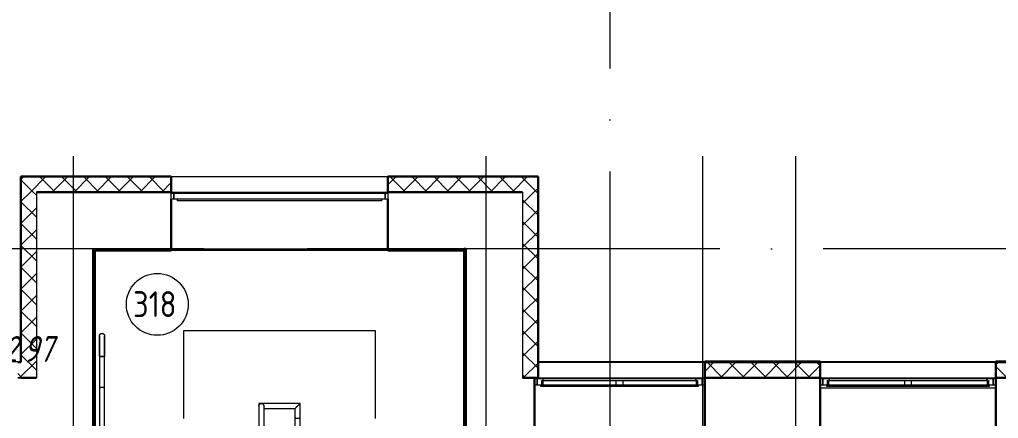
# Model space of a CAD drawing. Header units: millimetres. Extents: x -259793 to 1187961, y -549744 to 43070.
# Drawn here: x 287227 to 296712, y -2808 to 1060 of the extents above; entities that cross this region are included whole.
import ezdxf
from ezdxf.enums import TextEntityAlignment as Align

# ---------------------------------------------------------------- set-up
doc = ezdxf.new("R2010")
doc.units = ezdxf.units.MM
doc.linetypes.add('ADSK_Линия сетки', pattern=[25, 20, -2.5, 0, -2.5])
for name, color, linetype, lineweight in [('_ Окна', 7, 'Continuous', 9), ('RC-Извещатели_охранные', 5, 'Continuous', 30), ('Марки помещений', 252, 'Continuous', 20), ('Ограждение', 252, 'Continuous', 9), ('Окна', 252, 'Continuous', 9), ('Оси', 252, 'Continuous', 9), ('Стены внутренние', 7, 'Continuous', 18), ('Стены наружные', 7, 'Continuous', 18), ('Стены штриховка', 7, 'Continuous', 9), ('Стрелки вверх', 7, 'Continuous', 18)]:
    doc.layers.add(name, color=color, linetype=linetype, lineweight=lineweight)
doc.layers.add('RC-Позиционные_обозначения', color=7, linetype='Continuous')
doc.styles.add('GOST Common_2', font='', dxfattribs={"width": 0.9, "height": 250})
doc.styles.add('RubezhCAD', font='', dxfattribs={"oblique": 10})
doc.styles.get("Standard").update_dxf_attribs({"font": ''})
doc.styles.get('GOST Common_2').set_extended_font_data('GOST type B')
doc.styles.get('RubezhCAD').set_extended_font_data('GOST type A')
doc.styles.get('Standard').set_extended_font_data('GOST type B')

# ---------------------------------------------------------------- blocks, each defined once
blk = doc.blocks.new('RC-UGO-IOM-02')
at = {"layer": 'RC-Извещатели_охранные'}
blk.add_point((0, 0), dxfattribs=at)
blk.add_attdef('PSTN', text='', height=2.5, dxfattribs=at).set_placement((0.977, 2.603), align=Align.BOTTOM_LEFT)
blk.add_wipeout([(2.5, -2.5), (2.5, 2.5), (-2.5, 2.5), (-2.5, -2.5)]).dxf.layer = 'RC-Извещатели_охранные'
blk.add_wipeout([(-2.5, -2.5), (-2.5, 2.5), (2.5, 2.5), (2.5, -2.5)]).dxf.layer = 'RC-Извещатели_охранные'
h = blk.add_hatch(color=256, dxfattribs=at)
h.dxf.hatch_style = 1
h.paths.add_polyline_path([(2.5, 0.8), (2.5, 2.506), (-2.5, 2.499), (-2.5, 0.8)])
h = blk.add_hatch(color=256, dxfattribs=at)
h.dxf.hatch_style = 1
h.paths.add_polyline_path([(2.5, -2.5), (2.5, -0.794), (-2.5, -0.801), (-2.5, -2.5)])
blk.add_lwpolyline([(-2.5, -2.5), (2.5, -2.5), (2.5, 2.5), (-2.5, 2.5)], close=True, dxfattribs=at)
blk = doc.blocks.new('3 этаж')
at = {"layer": '_ Окна', "color": 251, "true_color": 0x636466}
for p, q in [((292241.2, -2423.4), (292216.2, -2423.4)), ((292241.2, -2481.4), (292241.2, -2423.4)), ((293866.2, -2423.4), (293841.2, -2423.4)), ((293841.2, -2423.4), (293841.2, -2481.4)), ((295010.8, -2423.4), (294985.8, -2423.4)), ((295010.8, -2481.4), (295010.8, -2423.4)), ((296685.8, -2423.4), (296660.8, -2423.4)), ((296660.8, -2423.4), (296660.8, -2481.4)), ((292216.2, -2481.4), (292241.2, -2481.4)), ((293841.2, -2481.4), (293866.2, -2481.4)), ((294985.8, -2481.4), (295010.8, -2481.4)), ((296660.8, -2481.4), (296685.8, -2481.4))]:
    blk.add_line(p, q, dxfattribs=at)
at = {"layer": '_ Окна', "color": 251, "lineweight": 18, "true_color": 0x636466}
for p, q in [((292300.6, -2423.4), (292241.2, -2423.4)), ((292241.2, -2423.4), (292241.2, -2481.4)), ((292287.2, -2481.4), (292287.2, -2440.4)), ((292287.2, -2440.4), (292299.2, -2440.4)), ((292305.2, -2440.4), (292300.6, -2423.4)), ((293781.7, -2423.4), (293777.2, -2440.4)), ((293841.2, -2423.4), (293781.7, -2423.4)), ((293783.2, -2440.4), (293795.2, -2440.4)), ((293795.2, -2440.4), (293795.2, -2481.4)), ((293841.2, -2481.4), (293841.2, -2423.4)), ((295070.2, -2423.4), (295010.8, -2423.4)), ((295010.8, -2423.4), (295010.8, -2481.4)), ((295056.8, -2481.4), (295056.8, -2440.4)), ((295056.8, -2440.4), (295068.8, -2440.4)), ((295074.8, -2440.4), (295070.2, -2423.4)), ((296601.3, -2423.4), (296596.8, -2440.4)), ((296660.8, -2423.4), (296601.3, -2423.4)), ((296602.8, -2440.4), (296614.8, -2440.4)), ((296614.8, -2440.4), (296614.8, -2481.4)), ((296660.8, -2481.4), (296660.8, -2423.4)), ((292241.2, -2481.4), (292279.2, -2481.4)), ((293803.2, -2481.4), (293841.2, -2481.4)), ((295010.8, -2481.4), (295048.8, -2481.4)), ((296622.8, -2481.4), (296660.8, -2481.4))]:
    blk.add_line(p, q, dxfattribs=at)
at = {"layer": 'Марки помещений', "color": 251, "true_color": 0x636466}
blk.add_circle((288561.9, -1702.4), 300, dxfattribs=at)
at = {"layer": 'Ограждение', "color": 251, "true_color": 0x636466}
for p, q in [((288007, -1992), (288007.7, -1991.2)), ((288007.7, -1991.2), (288008.4, -1990.5)), ((288008.4, -1990.5), (288009.1, -1989.8)), ((288009.1, -1989.8), (288009.9, -1989.2)), ((288009.9, -1989.2), (288010.6, -1988.6)), ((288010.6, -1988.6), (288011.4, -1988)), ((288011.4, -1988), (288012.3, -1987.4)), ((288012.3, -1987.4), (288013.1, -1986.9)), ((288013.1, -1986.9), (288014, -1986.4)), ((288014, -1986.4), (288014.9, -1985.9)), ((288014.9, -1985.9), (288015.8, -1985.5)), ((288015.8, -1985.5), (288016.7, -1985.1)), ((288016.7, -1985.1), (288017.7, -1984.8)), ((288017.7, -1984.8), (288018.6, -1984.5)), ((288018.6, -1984.5), (288019.6, -1984.2)), ((288019.6, -1984.2), (288020.5, -1984)), ((288020.5, -1984), (288021.5, -1983.8)), ((288021.5, -1983.8), (288022.5, -1983.7)), ((288022.5, -1983.7), (288023.5, -1983.5)), ((288023.5, -1983.5), (288024.5, -1983.5)), ((288024.5, -1983.5), (288025.5, -1983.4)), ((288025.5, -1983.4), (288025.8, -1983.4)), ((288025.8, -1983.4), (288026.8, -1983.5)), ((288026.8, -1983.5), (288027.8, -1983.5)), ((288027.8, -1983.5), (288028.8, -1983.6)), ((288028.8, -1983.6), (288029.8, -1983.8)), ((288029.8, -1983.8), (288030.7, -1983.9)), ((288030.7, -1983.9), (288031.7, -1984.2)), ((288031.7, -1984.2), (288032.7, -1984.4)), ((288032.7, -1984.4), (288033.6, -1984.7)), ((288033.6, -1984.7), (288034.6, -1985)), ((288034.6, -1985), (288035.5, -1985.4)), ((288035.5, -1985.4), (288036.4, -1985.8)), ((288036.4, -1985.8), (288037.3, -1986.3)), ((288037.3, -1986.3), (288038.2, -1986.7)), ((288038.2, -1986.7), (288039.1, -1987.3)), ((288039.1, -1987.3), (288039.9, -1987.8)), ((288039.9, -1987.8), (288040.7, -1988.4)), ((288040.7, -1988.4), (288041.5, -1989)), ((288041.5, -1989), (288042.3, -1989.6)), ((288042.3, -1989.6), (288043, -1990.3)), ((288043, -1990.3), (288043.7, -1991)), ((288043.7, -1991), (288044.4, -1991.8)), ((288000.8, -2007.4), (288000.9, -2006.4)), ((288000.8, -2008.4), (288000.8, -2007.4)), ((288000.8, -2008.5), (288000.8, -2008.4)), ((288000.8, -2008.4), (288000.8, -2008.6)), ((288000.8, -2008.7), (288000.8, -2008.5)), ((288000.8, -2008.6), (288000.8, -2009.1)), ((288000.8, -2009.3), (288000.8, -2008.7)), ((288000.8, -2009.1), (288000.8, -2009.9)), ((288000.8, -2010.2), (288000.8, -2009.3)), ((288000.8, -2009.9), (288000.8, -2011)), ((288000.8, -2011.4), (288000.8, -2010.2)), ((288000.8, -2011), (288000.8, -2012.4)), ((288000.8, -2012.9), (288000.8, -2011.4)), ((288000.8, -2012.4), (288000.8, -2014.2)), ((288000.8, -2014.7), (288000.8, -2012.9)), ((288000.8, -2014.2), (288000.8, -2016.2)), ((288000.8, -2016.8), (288000.8, -2014.7)), ((288000.8, -2016.2), (288000.8, -2018.6)), ((288000.8, -2019.3), (288000.8, -2016.8)), ((288000.8, -2018.6), (288000.8, -2021.3)), ((288000.8, -2022), (288000.8, -2019.3)), ((288000.8, -2021.3), (288000.8, -2024.2)), ((288000.8, -2025.1), (288000.8, -2022)), ((288000.8, -2024.2), (288000.8, -2027.5)), ((288000.8, -2028.4), (288000.8, -2025.1)), ((288000.8, -2027.5), (288000.8, -2031)), ((288000.8, -2032.1), (288000.8, -2028.4)), ((288000.8, -2031), (288000.8, -2034.9)), ((288000.8, -2036), (288000.8, -2032.1)), ((288000.8, -2034.9), (288000.8, -2039)), ((288000.8, -2040.2), (288000.8, -2036)), ((288000.8, -2039), (288000.8, -2043.4)), ((288000.8, -2044.6), (288000.8, -2040.2)), ((288000.8, -2043.4), (288000.8, -2048)), ((288000.8, -2049.3), (288000.8, -2044.6)), ((288000.8, -2048), (288000.8, -2052.9)), ((288000.8, -2054.3), (288000.8, -2049.3)), ((288000.8, -2052.9), (288000.8, -2058.1)), ((288000.8, -2059.5), (288000.8, -2054.3)), ((288000.8, -2058.1), (288000.8, -2063.5)), ((288000.8, -2065), (288000.8, -2059.5)), ((288000.8, -2063.5), (288000.8, -2069.1)), ((288000.8, -2070.7), (288000.8, -2065)), ((288000.8, -2069.1), (288000.8, -2075)), ((288000.8, -2076.6), (288000.8, -2070.7)), ((288000.8, -2075), (288000.8, -2081)), ((288000.8, -2082.7), (288000.8, -2076.6)), ((288000.8, -2081), (288000.8, -2087.3)), ((288000.8, -2089), (288000.8, -2082.7)), ((288000.9, -2006.4), (288001, -2005.5)), ((288001, -2005.5), (288001.1, -2004.5)), ((288001.1, -2004.5), (288001.3, -2003.5)), ((288001.3, -2003.5), (288001.5, -2002.5)), ((288001.5, -2002.5), (288001.8, -2001.5)), ((288001.8, -2001.5), (288002, -2000.6)), ((288002, -2000.6), (288002.4, -1999.6)), ((288002.4, -1999.6), (288002.8, -1998.7)), ((288002.8, -1998.7), (288003.2, -1997.8)), ((288003.2, -1997.8), (288003.6, -1996.9)), ((288003.6, -1996.9), (288004.1, -1996)), ((288004.1, -1996), (288004.6, -1995.2)), ((288004.6, -1995.2), (288005.1, -1994.3)), ((288005.1, -1994.3), (288005.7, -1993.5)), ((288005.7, -1993.5), (288006.3, -1992.7)), ((288006.3, -1992.7), (288007, -1992)), ((288044.4, -1991.8), (288045, -1992.5)), ((288045, -1992.5), (288045.7, -1993.3)), ((288045.7, -1993.3), (288046.3, -1994.1)), ((288046.3, -1994.1), (288046.8, -1994.9)), ((288046.8, -1994.9), (288047.3, -1995.8)), ((288047.3, -1995.8), (288047.8, -1996.7)), ((288047.8, -1996.7), (288048.3, -1997.6)), ((288048.3, -1997.6), (288048.7, -1998.5)), ((288048.7, -1998.5), (288049.1, -1999.4)), ((288049.1, -1999.4), (288049.4, -2000.3)), ((288049.4, -2000.3), (288049.7, -2001.3)), ((288049.7, -2001.3), (288050, -2002.2)), ((288050, -2002.2), (288050.2, -2003.2)), ((288050.2, -2003.2), (288050.4, -2004.2)), ((288050.4, -2004.2), (288050.6, -2005.2)), ((288050.6, -2005.2), (288050.7, -2006.2)), ((288050.7, -2006.2), (288050.7, -2007.2)), ((288050.7, -2007.2), (288050.8, -2008.2)), ((288050.8, -2008.2), (288050.8, -2008.4)), ((288050.8, -2008.5), (288050.8, -2008.4)), ((288050.8, -2008.4), (288050.8, -2008.6)), ((288050.8, -2008.7), (288050.8, -2008.5)), ((288050.8, -2008.6), (288050.8, -2009.1)), ((288050.8, -2009.3), (288050.8, -2008.7)), ((288050.8, -2009.1), (288050.8, -2009.9)), ((288050.8, -2010.2), (288050.8, -2009.3)), ((288050.8, -2009.9), (288050.8, -2011)), ((288050.8, -2011.4), (288050.8, -2010.2)), ((288050.8, -2011), (288050.8, -2012.4)), ((288050.8, -2012.9), (288050.8, -2011.4)), ((288050.8, -2012.4), (288050.8, -2014.2)), ((288050.8, -2014.7), (288050.8, -2012.9)), ((288050.8, -2014.2), (288050.8, -2016.2)), ((288050.8, -2016.8), (288050.8, -2014.7)), ((288050.8, -2016.2), (288050.8, -2018.6)), ((288050.8, -2019.3), (288050.8, -2016.8)), ((288050.8, -2018.6), (288050.8, -2021.3)), ((288050.8, -2022), (288050.8, -2019.3)), ((288050.8, -2021.3), (288050.8, -2024.2)), ((288050.8, -2025.1), (288050.8, -2022)), ((288050.8, -2024.2), (288050.8, -2027.5)), ((288050.8, -2028.4), (288050.8, -2025.1)), ((288050.8, -2027.5), (288050.8, -2031)), ((288050.8, -2032.1), (288050.8, -2028.4)), ((288050.8, -2031), (288050.8, -2034.9)), ((288050.8, -2036), (288050.8, -2032.1)), ((288050.8, -2034.9), (288050.8, -2039)), ((288050.8, -2040.2), (288050.8, -2036)), ((288050.8, -2039), (288050.8, -2043.4)), ((288050.8, -2044.6), (288050.8, -2040.2)), ((288050.8, -2043.4), (288050.8, -2048)), ((288050.8, -2049.3), (288050.8, -2044.6)), ((288050.8, -2048), (288050.8, -2052.9)), ((288050.8, -2054.3), (288050.8, -2049.3)), ((288050.8, -2052.9), (288050.8, -2058.1)), ((288050.8, -2059.5), (288050.8, -2054.3)), ((288050.8, -2058.1), (288050.8, -2063.5)), ((288050.8, -2065), (288050.8, -2059.5)), ((288050.8, -2063.5), (288050.8, -2069.1)), ((288050.8, -2070.7), (288050.8, -2065)), ((288050.8, -2069.1), (288050.8, -2075)), ((288050.8, -2076.6), (288050.8, -2070.7)), ((288050.8, -2075), (288050.8, -2081)), ((288050.8, -2082.7), (288050.8, -2076.6)), ((288050.8, -2081), (288050.8, -2087.3)), ((288050.8, -2089), (288050.8, -2082.7)), ((288000.8, -2087.3), (288000.8, -2093.7)), ((288000.8, -2095.5), (288000.8, -2089)), ((288000.8, -2093.7), (288000.8, -2100.4)), ((288000.8, -2102.2), (288000.8, -2095.5)), ((288000.8, -2100.4), (288000.8, -2107.2)), ((288000.8, -2109.1), (288000.8, -2102.2)), ((288000.8, -2107.2), (288000.8, -2114.2)), ((288000.8, -2116.1), (288000.8, -2109.1)), ((288000.8, -2114.2), (288000.8, -2121.3)), ((288000.8, -2123.3), (288000.8, -2116.1)), ((288000.8, -2121.3), (288000.8, -2128.6)), ((288000.8, -2130.6), (288000.8, -2123.3)), ((288000.8, -2128.6), (288000.8, -2136)), ((288000.8, -2138), (288000.8, -2130.6)), ((288000.8, -2136), (288000.8, -2143.5)), ((288000.8, -2145.5), (288000.8, -2138)), ((288000.8, -2143.5), (288000.8, -2151.1)), ((288000.8, -2153.2), (288000.8, -2145.5)), ((288000.8, -2151.1), (288000.8, -2158.8)), ((288000.8, -2160.9), (288000.8, -2153.2)), ((288000.8, -2158.8), (288000.8, -2166.6)), ((288000.8, -2168.7), (288000.8, -2160.9)), ((288000.8, -2166.6), (288000.8, -2174.5)), ((288000.8, -2176.6), (288000.8, -2168.7)), ((288000.8, -2174.5), (288000.8, -2182.4)), ((288000.8, -2184.5), (288000.8, -2176.6)), ((288050.8, -2087.3), (288050.8, -2093.7)), ((288050.8, -2095.5), (288050.8, -2089)), ((288050.8, -2093.7), (288050.8, -2100.4)), ((288050.8, -2102.2), (288050.8, -2095.5)), ((288050.8, -2100.4), (288050.8, -2107.2)), ((288050.8, -2109.1), (288050.8, -2102.2)), ((288050.8, -2107.2), (288050.8, -2114.2)), ((288050.8, -2116.1), (288050.8, -2109.1)), ((288050.8, -2114.2), (288050.8, -2121.3)), ((288050.8, -2123.3), (288050.8, -2116.1)), ((288050.8, -2121.3), (288050.8, -2128.6)), ((288050.8, -2130.6), (288050.8, -2123.3)), ((288050.8, -2128.6), (288050.8, -2136)), ((288050.8, -2138), (288050.8, -2130.6)), ((288050.8, -2136), (288050.8, -2143.5)), ((288050.8, -2145.5), (288050.8, -2138)), ((288050.8, -2143.5), (288050.8, -2151.1)), ((288050.8, -2153.2), (288050.8, -2145.5)), ((288050.8, -2151.1), (288050.8, -2158.8)), ((288050.8, -2160.9), (288050.8, -2153.2)), ((288050.8, -2158.8), (288050.8, -2166.6)), ((288050.8, -2168.7), (288050.8, -2160.9)), ((288050.8, -2166.6), (288050.8, -2174.5)), ((288050.8, -2176.6), (288050.8, -2168.7)), ((288050.8, -2174.5), (288050.8, -2182.4)), ((288050.8, -2184.5), (288050.8, -2176.6)), ((288000.8, -2182.4), (288000.8, -2190.3)), ((288000.8, -2192.5), (288000.8, -2184.5)), ((288000.8, -2190.3), (288000.8, -2198.3)), ((288000.8, -2200.4), (288000.8, -2192.5)), ((288000.8, -2198.3), (288000.8, -2206.3)), ((288000.8, -2208.4), (288000.8, -2200.4)), ((288000.8, -2206.3), (288000.8, -2208.4)), ((288000.8, -2208.4), (288000.8, -2514.3)), ((288050.8, -2208.4), (288000.8, -2208.4)), ((288000.8, -2208.4), (288025.8, -2208.4)), ((288025.8, -2208.4), (288050.8, -2208.4)), ((288050.8, -2182.4), (288050.8, -2190.3)), ((288050.8, -2192.5), (288050.8, -2184.5)), ((288050.8, -2190.3), (288050.8, -2198.3)), ((288050.8, -2200.4), (288050.8, -2192.5)), ((288050.8, -2198.3), (288050.8, -2206.3)), ((288050.8, -2208.4), (288050.8, -2200.4)), ((288050.8, -2206.3), (288050.8, -2208.4)), ((288050.8, -2514.3), (288050.8, -2208.4)), ((288000.8, -2514.3), (288000.8, -6414.3)), ((288050.8, -6414.3), (288050.8, -2514.3)), ((296685.8, -2513.4), (294985.8, -2513.4)), ((289570.8, -2663.4), (289545.8, -2663.4)), ((289545.8, -2663.4), (289545.8, -2688.4)), ((289546.6, -2682), (289545.8, -2688.4)), ((289545.8, -2688.4), (289546.6, -2682)), ((289545.8, -2688.4), (289545.8, -6414.3)), ((289549.1, -2675.9), (289546.6, -2682)), ((289546.6, -2682), (289549.1, -2675.9)), ((289553.1, -2670.8), (289549.1, -2675.9)), ((289549.1, -2675.9), (289553.1, -2670.8)), ((289558.3, -2666.8), (289553.1, -2670.8)), ((289553.1, -2670.8), (289558.3, -2666.8)), ((289564.3, -2664.3), (289558.3, -2666.8)), ((289558.3, -2666.8), (289564.3, -2664.3)), ((289570.8, -2663.4), (289564.3, -2664.3)), ((289564.3, -2664.3), (289570.8, -2663.4)), ((289945.8, -2663.4), (289570.8, -2663.4)), ((289577.2, -2664.3), (289570.8, -2663.4)), ((289570.8, -2663.4), (289577.2, -2664.3)), ((289583.3, -2666.8), (289577.2, -2664.3)), ((289577.2, -2664.3), (289583.3, -2666.8)), ((289588.5, -2670.8), (289583.3, -2666.8)), ((289583.3, -2666.8), (289588.5, -2670.8)), ((289592.4, -2675.9), (289588.5, -2670.8)), ((289588.5, -2670.8), (289592.4, -2675.9)), ((289594.9, -2682), (289592.4, -2675.9)), ((289592.4, -2675.9), (289594.9, -2682)), ((289595.8, -2688.4), (289594.9, -2682)), ((289594.9, -2682), (289595.8, -2688.4)), ((289595.8, -6414.3), (289595.8, -2688.4)), ((289595.8, -2713.4), (289895.8, -2713.4)), ((289895.8, -2713.4), (289895.8, -2802.5)), ((289945.8, -2802.5), (289945.8, -2663.4)), ((289895.8, -2802.5), (289895.8, -6402.5)), ((289945.8, -6402.5), (289945.8, -2802.5))]:
    blk.add_line(p, q, dxfattribs=at)
for points, knots in [([(288050.8, -2514.3), (288050.8, -2513.8), (288050.2, -2512.8), (288047.7, -2511.4), (288043.7, -2510.1), (288036.7, -2508.9), (288025.8, -2508.2), (288014.9, -2508.9), (288007.9, -2510.1), (288003.9, -2511.4), (288001.4, -2512.8), (288000.8, -2513.8), (288000.8, -2514.3)], [-1, -1, -1, -1, -0.916667, -0.833333, -0.75, -0.666667, -0.5, -0.333333, -0.25, -0.166667, -0.083333, 0, 0, 0, 0]), ([(289545.8, -2663.4), (289545.8, -2663.4), (289546.2, -2663.9), (289547.6, -2665.3), (289549.1, -2666.7), (289550.6, -2668.3), (289552, -2669.6), (289552.7, -2670.4), (289553.1, -2670.8)], [0, 0, 0, 0, 0.0833333, 0.125, 0.1666667, 0.2083333, 0.2291667, 0.25, 0.25, 0.25, 0.25]), ([(289895.8, -2713.4), (289895.8, -2713.4), (289896.2, -2713), (289897.6, -2711.6), (289899.1, -2710.2), (289900.6, -2708.6), (289902, -2707.2), (289903.5, -2705.8), (289905.1, -2704.1), (289906.9, -2702.3), (289908.3, -2701), (289909.7, -2699.5), (289911.2, -2698), (289912.7, -2696.5), (289914.3, -2694.9), (289915.9, -2693.3), (289917.5, -2691.7), (289919.1, -2690.1), (289920.8, -2688.4), (289922.4, -2686.8), (289924, -2685.2), (289925.7, -2683.6), (289927.3, -2682), (289928.8, -2680.4), (289930.4, -2678.9), (289931.8, -2677.4), (289933.3, -2675.9), (289934.7, -2674.6), (289936.5, -2672.8), (289938.1, -2671.1), (289939.6, -2669.6), (289941, -2668.2), (289942.5, -2666.7), (289943.9, -2665.3), (289945.3, -2663.9), (289945.8, -2663.5), (289945.8, -2663.4)], [-1, -1, -1, -1, -0.916667, -0.875, -0.833333, -0.791667, -0.770833, -0.75, -0.708333, -0.6875, -0.666667, -0.645833, -0.625, -0.604167, -0.583333, -0.5625, -0.541667, -0.520833, -0.5, -0.479167, -0.458333, -0.4375, -0.416667, -0.395833, -0.375, -0.354167, -0.333333, -0.3125, -0.291667, -0.25, -0.229167, -0.208333, -0.166667, -0.125, -0.083333, 0, 0, 0, 0]), ([(289945.8, -2802.5), (289945.8, -2803), (289945.2, -2804.1), (289942.7, -2805.5), (289938.7, -2806.8), (289931.7, -2808), (289920.8, -2808.7), (289909.9, -2808), (289902.9, -2806.8), (289898.9, -2805.5), (289896.4, -2804.1), (289895.8, -2803), (289895.8, -2802.5)], [0, 0, 0, 0, 0.083333, 0.166667, 0.25, 0.333333, 0.5, 0.666667, 0.75, 0.833333, 0.916667, 1, 1, 1, 1])]:
    blk.add_open_spline(points, degree=3, knots=knots, dxfattribs=at)
at = {"layer": 'Окна', "color": 251, "true_color": 0x636466}
for p, q in [((288695.8, -681.4), (288695.8, -623.4)), ((288695.8, -623.4), (288720.8, -623.4)), ((288720.8, -623.4), (288720.8, -681.4)), ((288720.8, -623.4), (290770.8, -623.4)), ((288720.8, -681.4), (288720.8, -623.4)), ((290770.8, -681.4), (290770.8, -623.4)), ((290770.8, -623.4), (290795.8, -623.4)), ((290770.8, -623.4), (290770.8, -681.4)), ((290795.8, -623.4), (290795.8, -681.4)), ((288720.8, -681.4), (288695.8, -681.4)), ((290770.8, -681.4), (288720.8, -681.4)), ((288758.8, -698.4), (288758.8, -681.4)), ((290732.8, -698.4), (288758.8, -698.4)), ((290732.8, -681.4), (290732.8, -698.4)), ((290795.8, -681.4), (290770.8, -681.4)), ((292299.2, -2440.4), (293006.2, -2440.4)), ((292299.2, -2481.4), (292299.2, -2440.4)), ((293781.7, -2423.4), (292300.6, -2423.4)), ((293006.2, -2440.4), (293076.2, -2440.4)), ((293006.2, -2440.4), (293006.2, -2481.4)), ((293076.2, -2440.4), (293783.2, -2440.4)), ((293076.2, -2481.4), (293076.2, -2440.4)), ((293783.2, -2440.4), (293783.2, -2481.4)), ((295068.8, -2440.4), (295800.8, -2440.4)), ((295068.8, -2481.4), (295068.8, -2440.4)), ((296601.3, -2423.4), (295070.2, -2423.4)), ((295800.8, -2440.4), (295870.8, -2440.4)), ((295800.8, -2440.4), (295800.8, -2481.4)), ((295870.8, -2440.4), (296602.8, -2440.4)), ((295870.8, -2481.4), (295870.8, -2440.4)), ((296602.8, -2440.4), (296602.8, -2481.4)), ((292279.2, -2481.4), (293026.2, -2481.4)), ((292279.2, -2498.4), (292279.2, -2481.4)), ((293026.2, -2498.4), (292279.2, -2498.4)), ((293026.2, -2481.4), (293056.2, -2481.4)), ((293026.2, -2481.4), (293026.2, -2498.4)), ((293056.2, -2498.4), (293026.2, -2498.4)), ((293056.2, -2481.4), (293803.2, -2481.4)), ((293056.2, -2498.4), (293056.2, -2481.4)), ((293803.2, -2498.4), (293056.2, -2498.4)), ((293803.2, -2481.4), (293803.2, -2498.4)), ((295048.8, -2481.4), (295820.8, -2481.4)), ((295048.8, -2498.4), (295048.8, -2481.4)), ((295820.8, -2498.4), (295048.8, -2498.4)), ((295820.8, -2481.4), (295850.8, -2481.4)), ((295820.8, -2481.4), (295820.8, -2498.4)), ((295850.8, -2498.4), (295820.8, -2498.4)), ((295850.8, -2481.4), (296622.8, -2481.4)), ((295850.8, -2498.4), (295850.8, -2481.4)), ((296622.8, -2498.4), (295850.8, -2498.4)), ((296622.8, -2481.4), (296622.8, -2498.4))]:
    blk.add_line(p, q, dxfattribs=at)
at = {"layer": 'Оси', "color": 251, "linetype": 'ADSK_Линия сетки', "ltscale": 200, "true_color": 0x636466}
for p, q in [((292945.8, 34587.2), (292945.8, -31389.6)), ((287745.8, -263.4), (287745.8, -31389.6)), ((291745.8, -263.4), (291745.8, -31389.6)), ((293845.8, -263.4), (293845.8, -30119.6)), ((294745.8, -263.4), (294745.8, -30119.6)), ((314013.1, -1163.4), (237073.5, -1163.4))]:
    blk.add_line(p, q, dxfattribs=at)
at = {"layer": 'Стены внутренние', "color": 251, "lineweight": 30, "true_color": 0x636466}
for p, q in [((287238.8, -461.4), (288695.8, -461.4)), ((287238.8, -461.4), (287238.8, -2261.4)), ((288695.8, -623.4), (288695.8, -461.4)), ((292252.8, -461.4), (290795.8, -461.4)), ((290795.8, -623.4), (290795.8, -461.4)), ((292252.8, -461.4), (292252.8, -2413.4)), ((288695.8, -613.4), (287390.8, -613.4)), ((292100.8, -613.4), (290795.8, -613.4)), ((288695.8, -681.4), (288695.8, -1163.4)), ((290795.8, -681.4), (290795.8, -1163.4)), ((291535.8, -1163.4), (291550.8, -1163.4)), ((291550.8, -1163.4), (291550.8, -1761.4)), ((287238.8, -2261.4), (287210.8, -2261.4)), ((293866.2, -2261.4), (293866.2, -2963.4)), ((294985.8, -2963.4), (294985.8, -2261.4)), ((296685.8, -2261.4), (296685.8, -2963.4)), ((287390.8, -2413.4), (287238.8, -2413.4)), ((287238.8, -2413.4), (287390.8, -2413.4)), ((292100.8, -2413.4), (292252.8, -2413.4)), ((292216.2, -2963.4), (292216.2, -2413.4)), ((294985.8, -2413.4), (293866.2, -2413.4)), ((297765.8, -2413.4), (296685.8, -2413.4))]:
    blk.add_line(p, q, dxfattribs=at)
at = {"layer": 'Стены внутренние', "color": 251, "linetype": 'Continuous', "lineweight": 9, "true_color": 0x636466}
for p, q in [((287240.8, -492.6), (287269.9, -463.4)), ((287332.1, -613.4), (287482.1, -463.4)), ((287571.8, -613.4), (287421.8, -463.4)), ((287544.2, -613.4), (287694.2, -463.4)), ((287784, -613.4), (287634, -463.4)), ((287756.3, -613.4), (287906.3, -463.4)), ((287996.1, -613.4), (287846.1, -463.4)), ((287968.5, -613.4), (288118.5, -463.4)), ((288043.2, -461.4), (288042.1, -463.4)), ((288208.2, -613.4), (288058.2, -463.4)), ((288180.6, -613.4), (288330.6, -463.4)), ((288420.4, -613.4), (288270.4, -463.4)), ((288276.9, -463.4), (288275.7, -461.4)), ((288392.7, -613.4), (288542.7, -463.4)), ((288632.5, -613.4), (288482.5, -463.4)), ((290795.8, -543.9), (290876.2, -463.4)), ((290966, -613.4), (290816, -463.4)), ((290938.3, -613.4), (291088.3, -463.4)), ((291178.1, -613.4), (291028.1, -463.4)), ((291092.5, -463.4), (291091.3, -461.4)), ((291150.5, -613.4), (291300.5, -463.4)), ((291390.2, -613.4), (291240.2, -463.4)), ((291362.6, -613.4), (291512.6, -463.4)), ((291602.4, -613.4), (291452.4, -463.4)), ((291574.7, -613.4), (291724.7, -463.4)), ((291814.5, -613.4), (291664.5, -463.4)), ((291786.9, -613.4), (291936.9, -463.4)), ((292026.6, -613.4), (291876.6, -463.4)), ((291914.7, -461.4), (291913.6, -463.4)), ((291999, -613.4), (292149, -463.4)), ((292238.7, -613.4), (292088.7, -463.4)), ((287359.7, -613.4), (287240.8, -494.5)), ((288604.9, -613.4), (288693.8, -524.5)), ((287240.8, -704.7), (287332.1, -613.4)), ((287390.8, -644.5), (287359.7, -613.4)), ((292100.8, -723.8), (292211.1, -613.4)), ((292211.1, -613.4), (292250.8, -573.8)), ((292250.8, -625.5), (292238.7, -613.4)), ((287238.8, -673.3), (287240.8, -673.3)), ((287390.8, -856.6), (287240.8, -706.6)), ((292250.8, -837.6), (292100.8, -687.6)), ((287240.8, -916.9), (287390.8, -766.9)), ((292100.8, -935.9), (292250.8, -785.9)), ((287390.8, -1068.8), (287240.8, -918.8)), ((292250.8, -1049.7), (292100.8, -899.7)), ((287238.8, -978.1), (287240.8, -978.1)), ((287240.8, -1038.5), (287238.8, -1042)), ((287240.8, -1129), (287390.8, -979)), ((292100.8, -1148), (292250.8, -998)), ((287390.8, -1280.9), (287240.8, -1130.9)), ((292250.8, -1261.9), (292100.8, -1111.9)), ((287240.8, -1341.1), (287390.8, -1191.1)), ((292100.8, -1360.2), (292250.8, -1210.2)), ((292250.8, -1474), (292100.8, -1324)), ((287238.8, -1384.5), (287240.8, -1384.5)), ((287390.8, -1493), (287240.8, -1343)), ((287240.8, -1553.3), (287390.8, -1403.3)), ((292100.8, -1572.3), (292250.8, -1422.3)), ((287240.8, -1513.7), (287238.8, -1510.2)), ((292252.8, -1457.1), (292250.8, -1453.6)), ((287390.8, -1705.2), (287240.8, -1555.2)), ((292250.8, -1686.1), (292100.8, -1536.1)), ((287244.7, -1761.4), (287390.8, -1615.4)), ((292123.8, -1761.4), (292250.8, -1634.4)), ((287238.8, -1790.9), (287240.8, -1790.9)), ((287240.8, -1765.4), (287244.7, -1761.4)), ((287390.8, -1917.3), (287240.8, -1767.3)), ((292114, -1761.4), (292100.8, -1748.3)), ((292100.8, -1784.4), (292123.8, -1761.4)), ((292250.8, -1898.3), (292114, -1761.4)), ((287240.8, -1977.5), (287390.8, -1827.5)), ((292100.8, -1996.6), (292250.8, -1846.6)), ((287390.8, -2129.4), (287240.8, -1979.4)), ((292250.8, -2110.4), (292100.8, -1960.4)), ((287240.8, -2189.7), (287390.8, -2039.7)), ((292100.8, -2208.7), (292250.8, -2058.7)), ((287238.8, -2095.7), (287240.8, -2095.7)), ((287240.8, -2123.3), (287238.8, -2119.8)), ((292250.8, -2322.5), (292100.8, -2172.5)), ((287390.8, -2341.6), (287240.8, -2191.6)), ((287240.8, -2401.8), (287390.8, -2251.8)), ((292108.2, -2413.4), (292250.8, -2270.8)), ((292250.8, -2270.8), (292252.8, -2268.8)), ((293866.2, -2352.5), (293955.2, -2263.4)), ((294038.7, -2413.4), (293888.7, -2263.4)), ((294017.4, -2413.4), (294167.4, -2263.4)), ((294250.9, -2413.4), (294100.9, -2263.4)), ((294229.5, -2413.4), (294379.5, -2263.4)), ((294463, -2413.4), (294313, -2263.4)), ((294441.6, -2413.4), (294591.6, -2263.4)), ((294675.1, -2413.4), (294525.1, -2263.4)), ((294653.8, -2413.4), (294803.8, -2263.4)), ((294887.3, -2413.4), (294737.3, -2263.4)), ((294864.3, -2261.4), (294863.1, -2263.4)), ((294983.8, -2297.8), (294949.4, -2263.4)), ((296687.8, -2288.6), (296712.9, -2263.4)), ((296707.1, -2263.4), (296706, -2261.4)), ((292252.8, -2324.5), (292250.8, -2322.5)), ((294865.9, -2413.4), (294983.8, -2295.6)), ((294985.8, -2330), (294983.8, -2326.5)), ((296685.8, -2298.9), (296687.8, -2298.9)), ((296796.5, -2413.4), (296687.8, -2304.8)), ((287240.8, -2403.7), (287210.8, -2373.7)), ((287229.1, -2413.4), (287240.8, -2401.8)), ((287250.5, -2413.4), (287240.8, -2403.7)), ((292129.6, -2413.4), (292100.8, -2384.7))]:
    blk.add_line(p, q, dxfattribs=at)
at = {"layer": 'Стены внутренние', "color": 251, "true_color": 0x636466}
for p, q in [((288695.8, -461.4), (290795.8, -461.4)), ((287390.8, -613.4), (287390.8, -2413.4)), ((288695.8, -613.4), (290795.8, -613.4)), ((292100.8, -613.4), (292100.8, -2413.4)), ((291535.8, -1163.4), (290795.8, -1163.4)), ((292252.8, -2261.4), (293866.2, -2261.4)), ((294985.8, -2261.4), (296685.8, -2261.4)), ((287238.8, -2413.4), (287210.8, -2413.4)), ((292252.8, -2413.4), (293866.2, -2413.4)), ((294985.8, -2413.4), (296685.8, -2413.4))]:
    blk.add_line(p, q, dxfattribs=at)
at = {"layer": 'Стены наружные', "color": 251, "true_color": 0x636466}
for p, q in [((287940.8, -1163.4), (290795.8, -1163.4)), ((290795.8, -1178.4), (288695.8, -1178.4)), ((285560.8, -2256.4), (287238.8, -2256.4)), ((292252.8, -2256.4), (293866.2, -2256.4)), ((294985.8, -2256.4), (296685.8, -2256.4))]:
    blk.add_line(p, q, dxfattribs=at)
at = {"layer": 'Стены наружные', "color": 251, "lineweight": 30, "true_color": 0x636466}
for p, q in [((287940.8, -8478.4), (287940.8, -1163.4)), ((287955.8, -1178.4), (288695.8, -1178.4)), ((287955.8, -8343.4), (287955.8, -1178.4)), ((288695.8, -1178.4), (288695.8, -1163.4)), ((290795.8, -1178.4), (290795.8, -1163.4)), ((290795.8, -1178.4), (291535.8, -1178.4)), ((291535.8, -6936.4), (291535.8, -1178.4)), ((291550.8, -6936.4), (291550.8, -1761.4)), ((294985.8, -2256.4), (293866.2, -2256.4)), ((293866.2, -2256.4), (293866.2, -2261.4)), ((293866.2, -2261.4), (294985.8, -2261.4)), ((294985.8, -2261.4), (294985.8, -2256.4)), ((297225.8, -2256.4), (296685.8, -2256.4)), ((296685.8, -2256.4), (296685.8, -2261.4)), ((296685.8, -2261.4), (297225.8, -2261.4))]:
    blk.add_line(p, q, dxfattribs=at)
at = {"layer": 'Стены наружные', "color": 251, "linetype": 'Continuous', "lineweight": 9, "true_color": 0x636466}
for p, q in [((288252, -1178.4), (288267, -1163.4)), ((288676.3, -1178.4), (288691.3, -1163.4)), ((290797.6, -1178.4), (290812.6, -1163.4)), ((291221.9, -1178.4), (291236.9, -1163.4)), ((291535.8, -1288.8), (291550.8, -1273.8)), ((287940.8, -1489.7), (287955.8, -1474.7)), ((291535.8, -1713), (291550.8, -1698)), ((287940.8, -1913.9), (287955.8, -1898.9)), ((291535.8, -2137.3), (291550.8, -2122.3)), ((294864.5, -2261), (294864.3, -2261.4)), ((296706, -2261.4), (296705.7, -2261.1)), ((287940.8, -2338.2), (287955.8, -2323.2)), ((291535.8, -2561.6), (291550.8, -2546.6)), ((287940.8, -2762.5), (287955.8, -2747.5))]:
    blk.add_line(p, q, dxfattribs=at)
at = {"layer": 'Стены штриховка', "color": 251, "true_color": 0x636466}
for p, q in [((287238.8, -463.4), (288693.8, -463.4)), ((287240.8, -2263.4), (287240.8, -461.4)), ((288693.8, -463.4), (288693.8, -537.4)), ((290797.8, -463.4), (292252.8, -463.4)), ((290797.8, -537.4), (290797.8, -463.4)), ((292250.8, -2263.4), (292250.8, -461.4)), ((288693.8, -537.4), (288695.8, -537.4)), ((290795.8, -537.4), (290797.8, -537.4)), ((287240.8, -2263.4), (287212.8, -2263.4)), ((287238.8, -2263.4), (287238.8, -2261.4)), ((292252.8, -2263.4), (292250.8, -2263.4)), ((294983.8, -2263.4), (293868.2, -2263.4)), ((293868.2, -2263.4), (293868.2, -2337.4)), ((294983.8, -2337.4), (294983.8, -2263.4)), ((297763.8, -2263.4), (296687.8, -2263.4)), ((296687.8, -2263.4), (296687.8, -2337.4)), ((293866.2, -2337.4), (293868.2, -2337.4)), ((294983.8, -2337.4), (294985.8, -2337.4)), ((296685.8, -2337.4), (296687.8, -2337.4)), ((287210.8, -2413.4), (287238.8, -2413.4))]:
    blk.add_line(p, q, dxfattribs=at)
at = {"layer": 'Стрелки вверх', "color": 251, "true_color": 0x636466}
for p, q in [((288815.8, -1958.4), (288815.8, -2808.4)), ((290675.8, -1958.4), (288815.8, -1958.4)), ((290675.8, -2808.4), (290675.8, -1958.4))]:
    blk.add_line(p, q, dxfattribs=at)
at = {"layer": 'Марки помещений', "color": 251, "true_color": 0x636466, "style": 'GOST Common_2', "width": 0.9}
blk.add_text('318', height=250, dxfattribs=at).set_placement((288327, -1824.7))

msp = doc.modelspace()

# ---------------------------------------------------------------- block references
msp.add_blockref('3 этаж', (0, 0))

# ---------------------------------------------------------------- next in the draw order: block references
at = {"layer": 'RC-Извещатели_охранные', "color": 1, "ltscale": 0.01}
ref = msp.add_blockref('RC-UGO-IOM-02', (286824.74308, -2655.66649), dxfattribs=dict(at, xscale=100, yscale=100, zscale=100))
ref.add_attrib('PSTN', '1BGB2.97', dxfattribs={"layer": 'RC-Позиционные_обозначения', "height": 250, "style": 'RubezhCAD', "oblique": 15}).set_placement((287002.6424, -2334.7012), align=Align.BOTTOM_CENTER)

doc.saveas('drawing.dxf')
